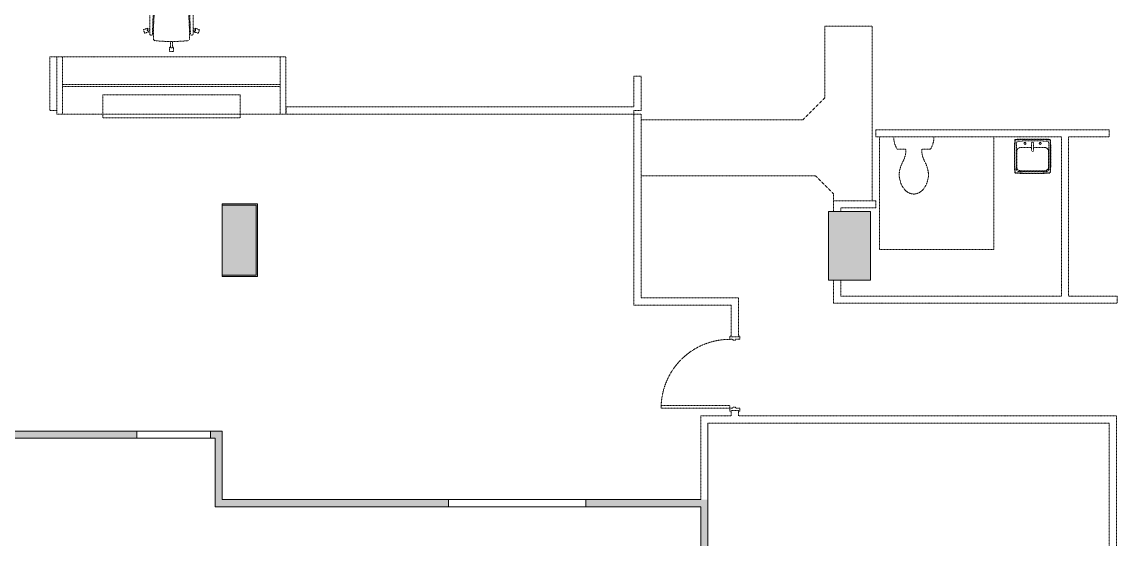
# Model space of a CAD drawing. Header units: inches. Extents: x 628 to 2949, y -226 to 2134.
# Drawn here: x 1841 to 2415, y 1442 to 1714 of the extents above; entities that cross this region are included whole.
import ezdxf

# ---------------------------------------------------------------- set-up
doc = ezdxf.new("R2010")
doc.units = ezdxf.units.IN
doc.header["$MEASUREMENT"] = 0
doc.linetypes.add('Demolished', pattern=[0.1875, 0.125, -0.0625])
for name, color, linetype, lineweight in [('A-DETL-GENF', 92, 'Continuous', 9), ('A-DETL-THIN', 151, 'Continuous', 9), ('A-DOOR', 31, 'Continuous', 13), ('A-WALL', 113, 'Continuous', 13), ('A-WALL-PATT', 111, 'Continuous', 13), ('I-FURN', 30, 'Demolished', 9), ('I-FURN-PNLS', 30, 'Demolished', 9), ('I-FURN-PNLS-HDLN', 30, 'Demolished', 9), ('I-WALL', 2, 'Continuous', 13), ('P-SANR-FIXT', 6, 'Demolished', 9), ('Q-CASE', 31, 'Demolished', 9)]:
    doc.layers.add(name, color=color, linetype=linetype, lineweight=lineweight)

# ---------------------------------------------------------------- blocks, each defined once
blk = doc.blocks.new('Door - Single - Solid Door-7174112-Level XX  DEMOLITION')
at = {"layer": 'A-DOOR', "color": 250, "linetype": 'Demolished', "lineweight": 20}
for p, q in [((-14.01, 38.71), (-12.63, 38.71)), ((-14.01, 2.71), (-14.01, 38.71)), ((-12.63, 38.71), (-12.63, 2.71)), ((-15.63, 2.71), (-15.63, 1.96)), ((-14.13, 2.71), (-15.63, 2.71)), ((-14.13, 1.21), (-14.13, 2.71)), ((-13.63, 1.21), (-14.13, 1.21)), ((-12.63, 2.71), (-14.01, 2.71)), ((-13.63, -0.29), (-13.63, 1.21)), ((22.12, 1.21), (21.62, 1.21)), ((21.62, 1.21), (21.62, -0.29)), ((23.62, 2.71), (22.12, 2.71)), ((22.12, 2.71), (22.12, 1.21)), ((23.62, 1.96), (23.62, 2.71)), ((-15.63, -1.79), (-15.63, -2.54)), ((-15.63, -2.54), (-14.13, -2.54)), ((-14.13, -2.54), (-14.13, -0.29)), ((-14.13, -0.29), (-13.63, -0.29)), ((21.62, -0.29), (22.12, -0.29)), ((22.12, -0.29), (22.12, -2.54)), ((22.12, -2.54), (23.62, -2.54)), ((23.62, -2.54), (23.62, -1.79))]:
    blk.add_line(p, q, dxfattribs=at)
at = {"layer": 'A-DOOR', "color": 7, "linetype": 'Demolished', "lineweight": 9}
blk.add_arc((-14.01, 2.71), 36, 359.5, 90, dxfattribs=at)
blk = doc.blocks.new('F - Reception Desk2_2 - Reception - Back-6915585-Level XX  DEMOLITION')
at = {"layer": 'I-FURN', "color": 7}
for p, q in [((-8.08, 60.82), (-9.7, 59.65)), ((-9.7, 59.65), (-8.88, 58.52)), ((-8.34, 59.52), (-8.42, 55.57)), ((-8.42, 55.57), (-8.34, 59.37)), ((-7.29, 59.74), (-8.08, 60.82)), ((8.08, 60.82), (7.29, 59.74)), ((9.7, 59.65), (8.08, 60.82)), ((8.42, 55.57), (8.34, 59.52)), ((8.34, 59.37), (8.42, 55.57)), ((8.88, 58.52), (9.7, 59.65)), ((-11.32, 53.06), (-11.32, 42.52)), ((-9.92, 42.64), (-9.57, 52.97)), ((-9.13, 53.92), (-8.07, 54.77)), ((-8.75, 54.22), (-8.88, 52.99)), ((-8.61, 54.81), (-8.23, 54.95)), ((-5.57, 54.82), (-4.79, 53.75)), ((-3.68, 53.91), (-4.47, 55.01)), ((4.47, 55.01), (3.68, 53.91)), ((4.79, 53.75), (5.57, 54.82)), ((8.07, 54.77), (9.13, 53.92)), ((8.23, 54.95), (8.61, 54.81)), ((8.88, 52.99), (8.75, 54.22)), ((9.57, 52.97), (9.92, 42.64)), ((11.32, 42.52), (11.32, 53.06)), ((-9.07, 51.2), (-9.07, 51.12)), ((9.07, 51.12), (9.07, 51.2)), ((-12.55, 44.97), (-14.69, 44.28)), ((-14.69, 44.28), (-14.08, 42.38)), ((-14.08, 42.38), (-11.94, 43.07)), ((-12.53, 43.66), (-12.69, 44.15)), ((-12.68, 44.14), (-12.52, 43.67)), ((-12.4, 44.51), (-12.55, 44.97)), ((-11.32, 44.85), (-12.4, 44.5)), ((-12.09, 43.55), (-11.32, 43.79)), ((-11.94, 43.07), (-12.09, 43.53)), ((-11.32, 42.52), (-11.3, 41.68)), ((-9.92, 41.64), (-9.92, 42.64)), ((-9.86, 44.27), (-9.38, 44.43)), ((-9.37, 45.48), (-9.83, 45.33)), ((9.83, 45.33), (9.37, 45.48)), ((9.38, 44.43), (9.86, 44.27)), ((9.92, 42.64), (9.92, 41.64)), ((11.3, 41.68), (11.32, 42.52)), ((12.4, 44.5), (11.32, 44.85)), ((11.32, 43.79), (12.09, 43.55)), ((12.09, 43.53), (11.94, 43.07)), ((11.94, 43.07), (14.08, 42.38)), ((12.55, 44.97), (12.4, 44.51)), ((12.52, 43.67), (12.68, 44.14)), ((12.69, 44.15), (12.53, 43.66)), ((14.69, 44.28), (12.55, 44.97)), ((14.08, 42.38), (14.69, 44.28)), ((-0.52, 35.13), (-1, 35.13)), ((-1, 35.13), (-1, 32.88)), ((-0.5, 38.09), (-0.5, 35.13)), ((0.26, 34.74), (-0.26, 34.74)), ((-0.25, 34.75), (0.25, 34.75)), ((0.5, 35.13), (0.5, 38.09)), ((1, 35.13), (0.52, 35.13)), ((1, 32.88), (1, 35.13)), ((-1, 32.88), (1, 32.88)), ((36, 10), (-36, 10)), ((-36, 10), (-36, -2)), ((36, -2), (36, 10)), ((-36, -2), (36, -2))]:
    blk.add_line(p, q, dxfattribs=at)
for centre, radius, start, end in [((-36.06, 58.03), 27.2, 355.98565, 2.51182), ((0, 27.27), 33.17, 104.57657, 105.55224), ((0, 27.71), 32.89, 75.30746, 104.69597), ((0, 27.27), 33.17, 74.44776, 75.42343), ((36.06, 58.03), 27.2, 177.48818, 184.01435), ((-7.87, 51.92), 3.63, 121.95219, 161.82107), ((-4.71, 46.85), 9.61, 116.00359, 121.95219), ((-8.18, 52.9), 1.39, 132.89216, 177.19873), ((144.06, 40.68), 153.52, 175.47868, 180.52505), ((-8.24, 52.59), 0.763, 84.23375, 165.76625), ((-5.2, 55.86), 3.74, 175.98565, 189.90642), ((-8.28, 55.33), 0.613, 189.90642, 237.45732), ((-7.37, 55.55), 1.05, 178.82139, 214.79985), ((-7.37, 55.55), 1.05, 178.82139, 264.04463), ((-11.32, 96.08), 42.84, 274.23006, 280.02334), ((0, 21.51), 33.83, 77.22846, 102.77154), ((0, 32.03), 22.19, 79.97666, 100.02334), ((11.32, 96.08), 42.84, 259.97666, 265.76994), ((7.37, 55.55), 1.05, 275.95537, 1.17861), ((8.24, 52.59), 0.763, 14.23375, 95.76625), ((7.37, 55.55), 1.05, 325.20015, 1.17861), ((8.28, 55.33), 0.613, 302.54268, 350.09358), ((5.2, 55.86), 3.74, 350.09358, 4.01435), ((4.71, 46.85), 9.61, 58.04781, 63.99641), ((-144.06, 40.68), 153.52, 359.47495, 4.52132), ((8.18, 52.9), 1.39, 2.80127, 47.10784), ((7.87, 51.92), 3.63, 18.17893, 58.04781), ((-12.28, 44.12), 0.407, 107.16515, 176.83485), ((-12.27, 44.11), 0.406, 108, 175.38014), ((-12.27, 44.11), 0.406, 121.47603, 161.90411), ((-12.22, 43.91), 0.407, 219.16515, 288.83485), ((-12.22, 43.93), 0.406, 220.61986, 274.52397), ((-12.22, 43.93), 0.406, 220.61986, 288), ((-10.58, 42.32), 0.956, 221.89014, 314.10986), ((10.58, 42.32), 0.956, 225.89014, 318.10986), ((12.22, 43.93), 0.406, 252, 319.38014), ((12.22, 43.91), 0.407, 251.16515, 320.83485), ((12.22, 43.93), 0.406, 265.47603, 305.90411), ((12.28, 44.12), 0.407, 3.16515, 72.83485), ((12.27, 44.11), 0.406, 4.61986, 72), ((12.27, 44.11), 0.406, 4.61986, 45.04795), ((-8.21, 39.72), 1.31, 200.04325, 249.95675), ((0, 123.01), 84.96, 264.14745, 275.85255), ((-0.11, 35.12), 0.407, 179.16515, 248.83485), ((-0.09, 35.13), 0.406, 180, 247.38014), ((-0.09, 35.13), 0.406, 193.47603, 233.90411), ((0.09, 35.13), 0.406, 292.61986, 360), ((0.11, 35.12), 0.407, 291.16515, 0.83485), ((0.09, 35.13), 0.406, 306.09589, 346.52397), ((8.21, 39.72), 1.31, 290.04325, 339.95675)]:
    blk.add_arc(centre, radius, start, end, dxfattribs=at)
at = {"layer": 'I-FURN-PNLS', "color": 7}
for p, q in [((60, 30), (-60, 30)), ((-57, 0), (-57, 30)), ((57, 0), (57, 30)), ((60, 0), (60, 30)), ((57, 15.5), (-57, 15.5)), ((-57, 14.5), (57, 14.5)), ((36, 10), (-36, 10)), ((-36, 10), (-36, -2)), ((36, -2), (36, 10)), ((-60, 1.87), (-60, 0)), ((-60, 0), (-36, 0)), ((-36, -2), (36, -2)), ((36, 0), (60, 0))]:
    blk.add_line(p, q, dxfattribs=at)
at = {"layer": 'I-FURN-PNLS-HDLN', "color": 7}
blk.add_line((-36, 0), (36, 0), dxfattribs=at)
blk = doc.blocks.new('Casework 5 - Casework 1-7099290-Level XX  DEMOLITION')
at = {"layer": 'Q-CASE', "color": 7}
for p, q in [((1900.62, 1711.42), (1875.82, 1711.42)), ((1875.82, 1711.42), (1875.82, 1673.89)), ((1900.62, 1619.85), (1900.62, 1711.42)), ((1875.82, 1673.89), (1864.13, 1662.2)), ((1864.13, 1662.2), (1779.46, 1662.2)), ((1779.46, 1632.86), (1870.93, 1632.86)), ((1870.93, 1632.86), (1880.37, 1623.42)), ((1880.37, 1623.42), (1880.37, 1619.85))]:
    blk.add_line(p, q, dxfattribs=at)
blk = doc.blocks.new('P-Toilet-Floor-3D - Floor Mount-7115712-Level XX  DEMOLITION')
at = {"layer": 'P-SANR-FIXT', "color": 7}
for p, q in [((18, 60.94), (-42, 60.94)), ((-42, 60.94), (-42, 1.94)), ((18, 1.94), (18, 60.94)), ((-8.7, 8.31), (-4.13, 8.31)), ((4.13, 8.31), (8.7, 8.31))]:
    blk.add_line(p, q, dxfattribs=at)
for centre, radius, start, end in [((2.68, 22.72), 10.08, 140.06808, 169.08433), ((0.18, 25.42), 6.45, 91.59694, 144.16225), ((-0.18, 25.42), 6.45, 35.83775, 88.40306), ((-2.68, 22.72), 10.08, 10.91567, 39.93192), ((0.88, 21.86), 8.56, 161.10636, 187.21327), ((-0.88, 21.86), 8.56, 352.78673, 18.89364), ((9.41, 22.94), 17.16, 187.21327, 208.76027), ((-9.41, 22.94), 17.16, 331.23973, 352.78673), ((-17.85, 8.46), 13.72, 359.39115, 27.00032), ((17.85, 8.46), 13.72, 152.99968, 180.60885), ((0.69, 2.25), 11.19, 147.14731, 181.56568), ((-0.69, 2.25), 11.19, 358.43432, 32.85269)]:
    blk.add_arc(centre, radius, start, end, dxfattribs=at)
blk = doc.blocks.new('P-Sink-Rectangular - PSR1918-3060176-Level XX  DEMOLITION')
at = {"layer": 'P-SANR-FIXT', "color": 7}
for p, q in [((-9.5, 4.97), (-9.34, 8.49)), ((-9.13, 8.48), (-9.28, 4.96)), ((-8.99, 8.84), (-5.52, 9)), ((-5.51, 8.78), (-8.98, 8.63)), ((-8.5, 5.01), (-8.42, 6.97)), ((-7.47, 7.92), (-5.51, 8)), ((-5.52, 9), (5.52, 9)), ((-5.52, 9), (-5.51, 8.78)), ((5.51, 8.78), (-5.51, 8.78)), ((-5.51, 8), (5.51, 8)), ((5.52, 9), (5.51, 8.78)), ((8.98, 8.63), (5.51, 8.78)), ((5.51, 8), (7.47, 7.92)), ((5.52, 9), (8.99, 8.84)), ((8.42, 6.97), (8.5, 5.01)), ((9.28, 4.96), (9.13, 8.48)), ((9.34, 8.49), (9.5, 4.97)), ((-9.5, 4.97), (-9.28, 4.96)), ((-9.5, -4.97), (-9.5, 4.97)), ((-9.28, 4.96), (-9.28, -4.96)), ((-8.5, -5.01), (-8.5, 5.01)), ((-8.35, -5.5), (-8.35, 2.5)), ((-8.35, -5.5), (-8.35, 2.5)), ((-6.25, 4.6), (-0.49, 4.6)), ((-6.25, 4.6), (-0.49, 4.6)), ((0.48, 4.6), (6.25, 4.6)), ((0.48, 4.6), (6.25, 4.6)), ((8.35, 2.5), (8.35, -5.5)), ((8.35, 2.5), (8.35, -5.5)), ((8.5, 5.01), (8.5, -5.01)), ((9.5, 4.97), (9.28, 4.96)), ((9.28, -4.96), (9.28, 4.96)), ((9.5, 4.97), (9.5, -4.97)), ((-9.5, -4.97), (-9.28, -4.96)), ((-9.34, -8.49), (-9.5, -4.97)), ((-9.28, -4.96), (-9.13, -8.48)), ((-8.42, -6.97), (-8.5, -5.01)), ((8.5, -5.01), (8.42, -6.97)), ((9.13, -8.48), (9.28, -4.96)), ((9.5, -4.97), (9.28, -4.96)), ((9.5, -4.97), (9.34, -8.49)), ((-5.52, -9), (-8.99, -8.84)), ((-8.98, -8.63), (-5.51, -8.78)), ((-5.51, -8), (-7.47, -7.92)), ((6.25, -7.6), (-6.25, -7.6)), ((6.25, -7.6), (-6.25, -7.6)), ((-5.52, -9), (-5.51, -8.78)), ((5.52, -9), (-5.52, -9)), ((5.51, -8), (-5.51, -8)), ((-5.51, -8.78), (5.51, -8.78)), ((7.47, -7.92), (5.51, -8)), ((5.51, -8.78), (8.98, -8.63)), ((5.52, -9), (5.51, -8.78)), ((8.99, -8.84), (5.52, -9))]:
    blk.add_line(p, q, dxfattribs=at)
at = {"layer": 'P-SANR-FIXT', "color": 7, "flags": 128}
for points in [[(-0.5, 6.97), (-0.5, 6.97), (-0.5, 6.96), (-0.5, 6.95), (-0.5, 6.94), (-0.5, 6.93), (-0.5, 6.91), (-0.5, 6.89), (-0.5, 6.87), (-0.5, 6.84), (-0.5, 6.81), (-0.5, 6.78), (-0.5, 6.74), (-0.5, 6.7), (-0.5, 6.66), (-0.5, 6.62), (-0.5, 6.57), (-0.5, 6.52), (-0.5, 6.47), (-0.5, 6.42), (-0.5, 6.36), (-0.5, 6.3), (-0.5, 6.24), (-0.5, 6.18), (-0.5, 6.11), (-0.5, 6.05), (-0.5, 5.98), (-0.5, 5.91), (-0.5, 5.84), (-0.5, 5.77), (-0.5, 5.69), (-0.5, 5.62), (-0.5, 5.54), (-0.5, 5.46), (-0.5, 5.39), (-0.5, 5.31), (-0.5, 5.23), (-0.5, 5.15), (-0.5, 5.07), (-0.5, 4.99), (-0.5, 4.91), (-0.5, 4.83), (-0.5, 4.75), (-0.5, 4.67), (-0.5, 4.59), (-0.5, 4.51), (-0.5, 4.44), (-0.5, 4.36), (-0.5, 4.28), (-0.5, 4.21), (-0.5, 4.13), (-0.5, 4.06), (-0.5, 3.99), (-0.5, 3.92), (-0.5, 3.86), (-0.5, 3.79), (-0.5, 3.73), (-0.5, 3.66), (-0.5, 3.61), (-0.5, 3.55), (-0.5, 3.49), (-0.5, 3.44), (-0.5, 3.39), (-0.5, 3.34), (-0.5, 3.3), (-0.5, 3.25), (-0.5, 3.21), (-0.5, 3.18), (-0.5, 3.14), (-0.5, 3.11), (-0.5, 3.08), (-0.5, 3.06), (-0.5, 3.04), (-0.5, 3.02), (-0.5, 3), (-0.5, 2.99), (-0.5, 2.98), (-0.5, 2.97), (-0.5, 2.97), (-0.5, 2.97)], [(0.5, 2.97), (0.5, 2.97), (0.5, 2.97), (0.5, 2.98), (0.5, 2.99), (0.5, 3.01), (0.5, 3.02), (0.5, 3.05), (0.5, 3.07), (0.5, 3.1), (0.5, 3.13), (0.5, 3.16), (0.5, 3.19), (0.5, 3.23), (0.5, 3.27), (0.5, 3.32), (0.5, 3.36), (0.5, 3.41), (0.5, 3.46), (0.5, 3.52), (0.5, 3.57), (0.5, 3.63), (0.5, 3.69), (0.5, 3.76), (0.5, 3.82), (0.5, 3.89), (0.5, 3.95), (0.5, 4.02), (0.5, 4.1), (0.5, 4.17), (0.5, 4.24), (0.5, 4.32), (0.5, 4.39), (0.5, 4.47), (0.5, 4.55), (0.5, 4.63), (0.5, 4.71), (0.5, 4.79), (0.5, 4.87), (0.5, 4.95), (0.5, 5.03), (0.5, 5.11), (0.5, 5.19), (0.5, 5.26), (0.5, 5.34), (0.5, 5.42), (0.5, 5.5), (0.5, 5.58), (0.5, 5.65), (0.5, 5.73), (0.5, 5.8), (0.5, 5.87), (0.5, 5.94), (0.5, 6.01), (0.5, 6.08), (0.5, 6.14), (0.5, 6.21), (0.5, 6.27), (0.5, 6.33), (0.5, 6.39), (0.5, 6.44), (0.5, 6.49), (0.5, 6.55), (0.5, 6.59), (0.5, 6.64), (0.5, 6.68), (0.5, 6.72), (0.5, 6.76), (0.5, 6.79), (0.5, 6.82), (0.5, 6.85), (0.5, 6.88), (0.5, 6.9), (0.5, 6.92), (0.5, 6.93), (0.5, 6.95), (0.5, 6.96), (0.5, 6.96), (0.5, 6.97), (0.5, 6.97)]]:
    blk.add_lwpolyline(points, dxfattribs=at)
at = {"layer": 'P-SANR-FIXT', "color": 7}
for centre, radius, start, end in [((-8.97, 8.47), 0.371, 92.5667, 177.4333), ((-8.97, 8.47), 0.156, 92.5667, 177.4333), ((-7.42, 6.92), 0.995, 92.5667, 177.4333), ((-4, 6.75), 0.5, 360, 180), ((-4, 6.75), 0.5, 180, 360), ((-4, 6.75), 0.5, 180, 270), ((-4, 6.75), 0.5, 180, 270), ((-4, 6.75), 0.5, 135, 165), ((-4, 6.75), 0.5, 135, 165), ((-4, 6.75), 0.5, 195, 225), ((-4, 6.75), 0.5, 195, 225), ((-4, 6.75), 0.5, 229.78291, 240), ((-4, 6.75), 0.5, 229.78291, 240), ((-4, 6.75), 0.5, 60, 120), ((-4, 6.75), 0.5, 60, 120), ((-4, 6.75), 0.5, 75, 105), ((-4, 6.75), 0.5, 75, 105), ((-4, 6.75), 0.5, 255, 270), ((-4, 6.75), 0.5, 255, 270), ((-4, 6.75), 0.5, 0, 45), ((-4, 6.75), 0.5, 15, 45), ((-4, 6.75), 0.5, 0, 45), ((-4, 6.75), 0.5, 15, 45), ((-4, 6.75), 0.5, 315, 360), ((-4, 6.75), 0.5, 315, 360), ((-4, 6.75), 0.5, 315, 345), ((-4, 6.75), 0.5, 315, 345), ((0, 6.97), 0.5, 135, 150), ((0, 6.97), 0.5, 90, 105), ((0, 6.97), 0.5, 75, 90), ((0, 6.97), 0.5, 30, 45), ((4, 6.75), 0.5, 360, 180), ((4, 6.75), 0.5, 135, 180), ((4, 6.75), 0.5, 135, 180), ((4, 6.75), 0.5, 165, 180), ((4, 6.75), 0.5, 165, 180), ((4, 6.75), 0.5, 180, 360), ((4, 6.75), 0.5, 180, 225), ((4, 6.75), 0.5, 180, 195), ((4, 6.75), 0.5, 180, 225), ((4, 6.75), 0.5, 180, 195), ((4, 6.75), 0.5, 135, 150), ((4, 6.75), 0.5, 135, 150), ((4, 6.75), 0.5, 210, 225), ((4, 6.75), 0.5, 210, 225), ((4, 6.75), 0.5, 0, 120), ((4, 6.75), 0.5, 0, 120), ((4, 6.75), 0.5, 240, 300), ((4, 6.75), 0.5, 240, 300), ((4, 6.75), 0.5, 75, 105), ((4, 6.75), 0.5, 75, 105), ((4, 6.75), 0.5, 255, 270), ((4, 6.75), 0.5, 255, 270), ((4, 6.75), 0.5, 30, 60), ((4, 6.75), 0.5, 30, 60), ((4, 6.75), 0.5, 315, 345), ((4, 6.75), 0.5, 315, 345), ((4, 6.75), 0.5, 315, 330), ((4, 6.75), 0.5, 315, 330), ((7.42, 6.92), 0.995, 2.5667, 87.4333), ((8.97, 8.47), 0.156, 2.5667, 87.4333), ((8.97, 8.47), 0.371, 2.5667, 87.4333), ((-6.25, 2.5), 2.1, 90, 180), ((-6.25, 2.5), 2.1, 90, 180), ((-6.25, 2.5), 2.1, 160.02876, 180), ((-6.25, 2.5), 2.1, 115.02876, 154.97124), ((-6.25, 2.5), 2.1, 90, 109.97124), ((0, 2.97), 0.5, 210, 225), ((0, 2.97), 0.5, 255, 270), ((0, 2.97), 0.5, 270, 285), ((0, 2.97), 0.5, 315, 330), ((6.25, 2.5), 2.1, 70.02876, 90), ((6.25, 2.5), 2.1, 0, 90), ((6.25, 2.5), 2.1, 0, 90), ((6.25, 2.5), 2.1, 25.02876, 64.97124), ((6.25, 2.5), 2.1, 0, 19.97124), ((-6.25, -5.5), 2.1, 180, 199.97124), ((-6.25, -5.5), 2.1, 180, 270), ((-6.25, -5.5), 2.1, 180, 270), ((6.25, -5.5), 2.1, 270, 360), ((6.25, -5.5), 2.1, 270, 360), ((6.25, -5.5), 2.1, 340.02876, 360), ((-8.97, -8.47), 0.371, 182.5667, 267.4333), ((-8.97, -8.47), 0.156, 182.5667, 267.4333), ((-7.42, -6.92), 0.995, 182.5667, 267.4333), ((-6.25, -5.5), 2.1, 205.02876, 244.97124), ((-6.25, -5.5), 2.1, 250.02876, 270), ((6.25, -5.5), 2.1, 270, 289.97124), ((6.25, -5.5), 2.1, 295.02876, 334.97124), ((7.42, -6.92), 0.995, 272.5667, 357.4333), ((8.97, -8.47), 0.156, 272.5667, 357.4333), ((8.97, -8.47), 0.371, 272.5667, 357.4333)]:
    blk.add_arc(centre, radius, start, end, dxfattribs=at)

msp = doc.modelspace()

# ---------------------------------------------------------------- hatches: boundary and pattern name
at = {"layer": 'A-DETL-GENF'}
msp.add_hatch(color=7, dxfattribs=at).paths.add_polyline_path([(2266.24, 1578.17), (2285.46, 1578.17), (2285.46, 1614.29), (2263.46, 1614.29), (2263.46, 1578.17)], flags=0)
at = {"layer": 'A-WALL'}
msp.add_hatch(color=250, dxfattribs=at).paths.add_polyline_path([(1945.87, 1580.79), (1963.72, 1580.79), (1963.72, 1617.54), (1945.87, 1617.54)], flags=0)
at = {"layer": 'A-WALL-PATT'}
msp.add_hatch(color=250, dxfattribs=at).paths.add_polyline_path([(1963.72, 1580.17), (1964.35, 1580.17), (1964.35, 1618.17), (1945.87, 1618.17), (1945.87, 1617.54), (1963.72, 1617.54), (1963.72, 1580.79), (1945.87, 1580.79), (1945.87, 1580.17), (1955.27, 1580.17)], flags=0)
at = {"layer": 'A-WALL-PATT', "lineweight": 9}
h = msp.add_hatch(color=7, dxfattribs=at)
h.paths.add_polyline_path([(1901.17, 1495.29), (1901.17, 1499.04), (1519.14, 1499.04), (1519.14, 1495.29), (1859.27, 1495.29)], flags=0)
h.paths.add_polyline_path([(1942.12, 1495.29), (1942.12, 1499.04), (1939.67, 1499.04), (1939.67, 1495.29)], flags=0)
for points in [[(1945.87, 1463.17), (1945.87, 1499.04), (1942.12, 1499.04), (1942.12, 1463.17)], [(2196.58, 1254.74), (2200.33, 1254.74), (2200.33, 1463.17), (2196.58, 1463.17), (2196.58, 1281.92)]]:
    msp.add_hatch(color=7, dxfattribs=at).paths.add_polyline_path(points, flags=0)
h = msp.add_hatch(color=7, dxfattribs=at)
h.paths.add_polyline_path([(2196.58, 1459.42), (2196.58, 1463.17), (2136.46, 1463.17), (2136.46, 1459.42)], flags=0)
h.paths.add_polyline_path([(2040.56, 1459.42), (2064.46, 1459.42), (2064.46, 1463.17), (1942.12, 1463.17), (1942.12, 1459.42)], flags=0)

# ---------------------------------------------------------------- linework, layer by layer
at = {"layer": 'A-DETL-THIN'}
for p, q in [((2285.46, 1614.29), (2263.46, 1614.29)), ((2263.46, 1614.29), (2263.46, 1578.17)), ((2285.46, 1578.17), (2285.46, 1614.29)), ((2263.46, 1578.17), (2285.46, 1578.17))]:
    msp.add_line(p, q, dxfattribs=at)
at = {"layer": 'A-WALL', "color": 8, "lineweight": 20}
for p, q in [((1964.35, 1618.17), (1945.87, 1618.17)), ((1945.87, 1618.17), (1945.87, 1580.17)), ((1964.35, 1580.17), (1964.35, 1618.17)), ((1945.87, 1580.17), (1964.35, 1580.17))]:
    msp.add_line(p, q, dxfattribs=at)
at = {"layer": 'A-WALL', "color": 55}
for p, q in [((1963.72, 1617.54), (1945.87, 1617.54)), ((1963.72, 1580.79), (1963.72, 1617.54)), ((1945.87, 1580.79), (1963.72, 1580.79))]:
    msp.add_line(p, q, dxfattribs=at)
at = {"layer": 'I-WALL', "color": 250, "linetype": 'Demolished', "lineweight": 20}
for p, q in [((1859.27, 1695.29), (1855.52, 1695.29)), ((1855.52, 1695.29), (1855.52, 1667.17)), ((1859.27, 1667.17), (1859.27, 1695.29)), ((2165.33, 1685.23), (2161.58, 1685.23)), ((2161.58, 1685.23), (2161.58, 1669.04)), ((2165.33, 1667.17), (2165.33, 1685.23)), ((1855.52, 1667.17), (1859.27, 1667.17)), ((2161.58, 1669.04), (1979.46, 1669.04)), ((1979.46, 1669.04), (1979.46, 1665.29)), ((1979.46, 1665.29), (2165.33, 1665.29)), ((2161.58, 1667.17), (2161.58, 1565.1)), ((2161.58, 1667.17), (2165.33, 1667.17)), ((2165.33, 1568.85), (2165.33, 1665.29)), ((2410.61, 1657.04), (2288.37, 1657.04)), ((2288.37, 1657.04), (2288.37, 1653.29)), ((2288.37, 1653.29), (2385.61, 1653.29)), ((2385.61, 1653.29), (2385.61, 1569.85)), ((2389.36, 1653.29), (2410.61, 1653.29)), ((2389.36, 1569.85), (2389.36, 1653.29)), ((2410.61, 1653.29), (2410.61, 1657.04)), ((2266.24, 1619.85), (2266.24, 1614.29)), ((2288.37, 1619.85), (2266.24, 1619.85)), ((2288.37, 1616.1), (2288.37, 1619.85)), ((2269.99, 1614.29), (2269.99, 1616.1)), ((2269.99, 1616.1), (2288.37, 1616.1)), ((2266.24, 1578.17), (2266.24, 1566.1)), ((2269.99, 1569.85), (2269.99, 1578.17)), ((2216.33, 1568.85), (2165.33, 1568.85)), ((2216.33, 1548.42), (2216.33, 1568.85)), ((2385.61, 1569.85), (2269.99, 1569.85)), ((2414.74, 1569.85), (2389.36, 1569.85)), ((2414.74, 1566.1), (2414.74, 1569.85)), ((2161.58, 1565.1), (2212.58, 1565.1)), ((2212.58, 1565.1), (2212.58, 1548.42)), ((2266.24, 1566.1), (2414.74, 1566.1)), ((2212.58, 1548.42), (2216.33, 1548.42)), ((2216.33, 1509.92), (2212.58, 1509.92)), ((2212.58, 1509.92), (2212.58, 1507.04)), ((2216.33, 1507.04), (2216.33, 1509.92)), ((2212.58, 1507.04), (2196.58, 1507.04)), ((2196.58, 1507.04), (2196.58, 1463.17)), ((2414.41, 1507.04), (2216.33, 1507.04)), ((2414.41, 1284.54), (2414.41, 1507.04)), ((2200.33, 1503.29), (2410.66, 1503.29)), ((2410.66, 1503.29), (2410.66, 1284.54))]:
    msp.add_line(p, q, dxfattribs=at)
at = {"layer": 'I-WALL', "color": 8, "lineweight": 20}
for p, q in [((1945.87, 1499.04), (1642.3, 1499.04)), ((1945.87, 1463.17), (1945.87, 1499.04)), ((2200.33, 1319.73), (2200.33, 1503.29)), ((1515.39, 1495.29), (1942.12, 1495.29)), ((1942.12, 1495.29), (1942.12, 1459.42)), ((1942.12, 1459.42), (2196.58, 1459.42)), ((2196.58, 1463.17), (1945.87, 1463.17)), ((2196.58, 1459.42), (2196.58, 965.62))]:
    msp.add_line(p, q, dxfattribs=at)
at = {"layer": 'I-WALL', "lineweight": 9}
for p, q in [((1901.17, 1495.29), (1901.17, 1499.04)), ((1939.67, 1499.04), (1939.67, 1495.29)), ((2064.46, 1459.42), (2064.46, 1463.17)), ((2136.46, 1463.17), (2136.46, 1459.42))]:
    msp.add_line(p, q, dxfattribs=at)
at = {"layer": 'I-WALL', "color": 7, "linetype": 'Demolished', "lineweight": 9}
for p, q in [((1901.17, 1499.04), (1901.17, 1495.29)), ((1939.67, 1495.29), (1939.67, 1499.04)), ((2064.46, 1463.17), (2064.46, 1459.42)), ((2136.46, 1459.42), (2136.46, 1463.17))]:
    msp.add_line(p, q, dxfattribs=at)

# ---------------------------------------------------------------- block references
at = {"layer": 'A-DOOR', "color": 7, "linetype": 'Demolished', "lineweight": 9, "rotation": 90}
msp.add_blockref('Door - Single - Solid Door-7174112-Level XX  DEMOLITION', (2214.55, 1525.17), dxfattribs=at)
at = {"layer": 'I-FURN', "color": 7}
msp.add_blockref('F - Reception Desk2_2 - Reception - Back-6915585-Level XX  DEMOLITION', (1919.27, 1665.29), dxfattribs=at)
at = {"layer": 'P-SANR-FIXT', "color": 7, "rotation": 180}
msp.add_blockref('P-Toilet-Floor-3D - Floor Mount-7115712-Level XX  DEMOLITION', (2308.24, 1655.23), dxfattribs=at)
at = {"layer": 'P-SANR-FIXT', "color": 7}
msp.add_blockref('P-Sink-Rectangular - PSR1918-3060176-Level XX  DEMOLITION', (2370.48, 1643.17), dxfattribs=at)
at = {"layer": 'Q-CASE', "color": 7}
msp.add_blockref('Casework 5 - Casework 1-7099290-Level XX  DEMOLITION', (385.87, 0), dxfattribs=at)

doc.saveas('drawing.dxf')
